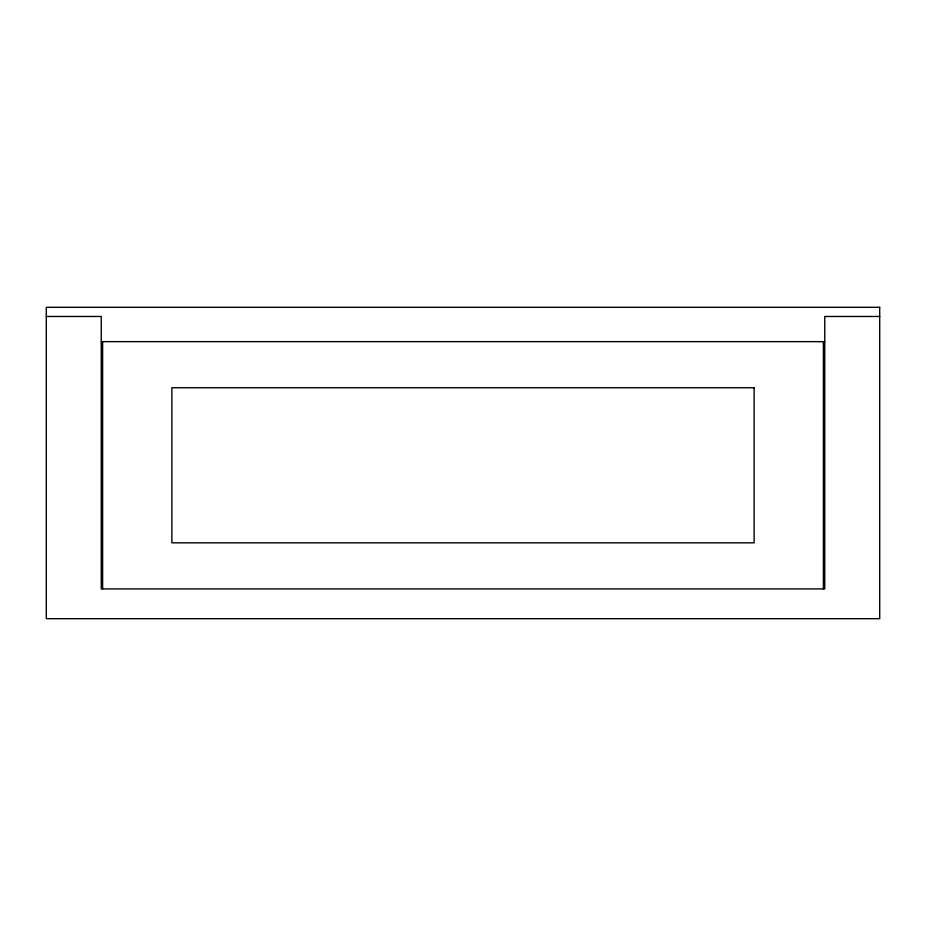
<?xml version="1.0" encoding="UTF-8"?>
<svg xmlns="http://www.w3.org/2000/svg" width="926" height="926" viewBox="0 0 926 926"><rect width="100%" height="100%" fill="white"/><g stroke="black" fill="none" stroke-linecap="round" stroke-linejoin="round"><path stroke-width="1.39" d="M46.3 316.472L101.247 316.472L101.247 588.924L824.753 588.924L824.753 316.472L879.7 316.472M101.247 341.648L824.753 341.648M823.376 341.648L823.376 588.924M102.624 341.648L102.624 588.924M879.7 307.305L46.3 307.305L46.3 618.695L879.7 618.695L879.7 307.305M754.123 387.739L171.877 387.739L171.877 542.833L754.123 542.833L754.123 387.739"/></g></svg>
